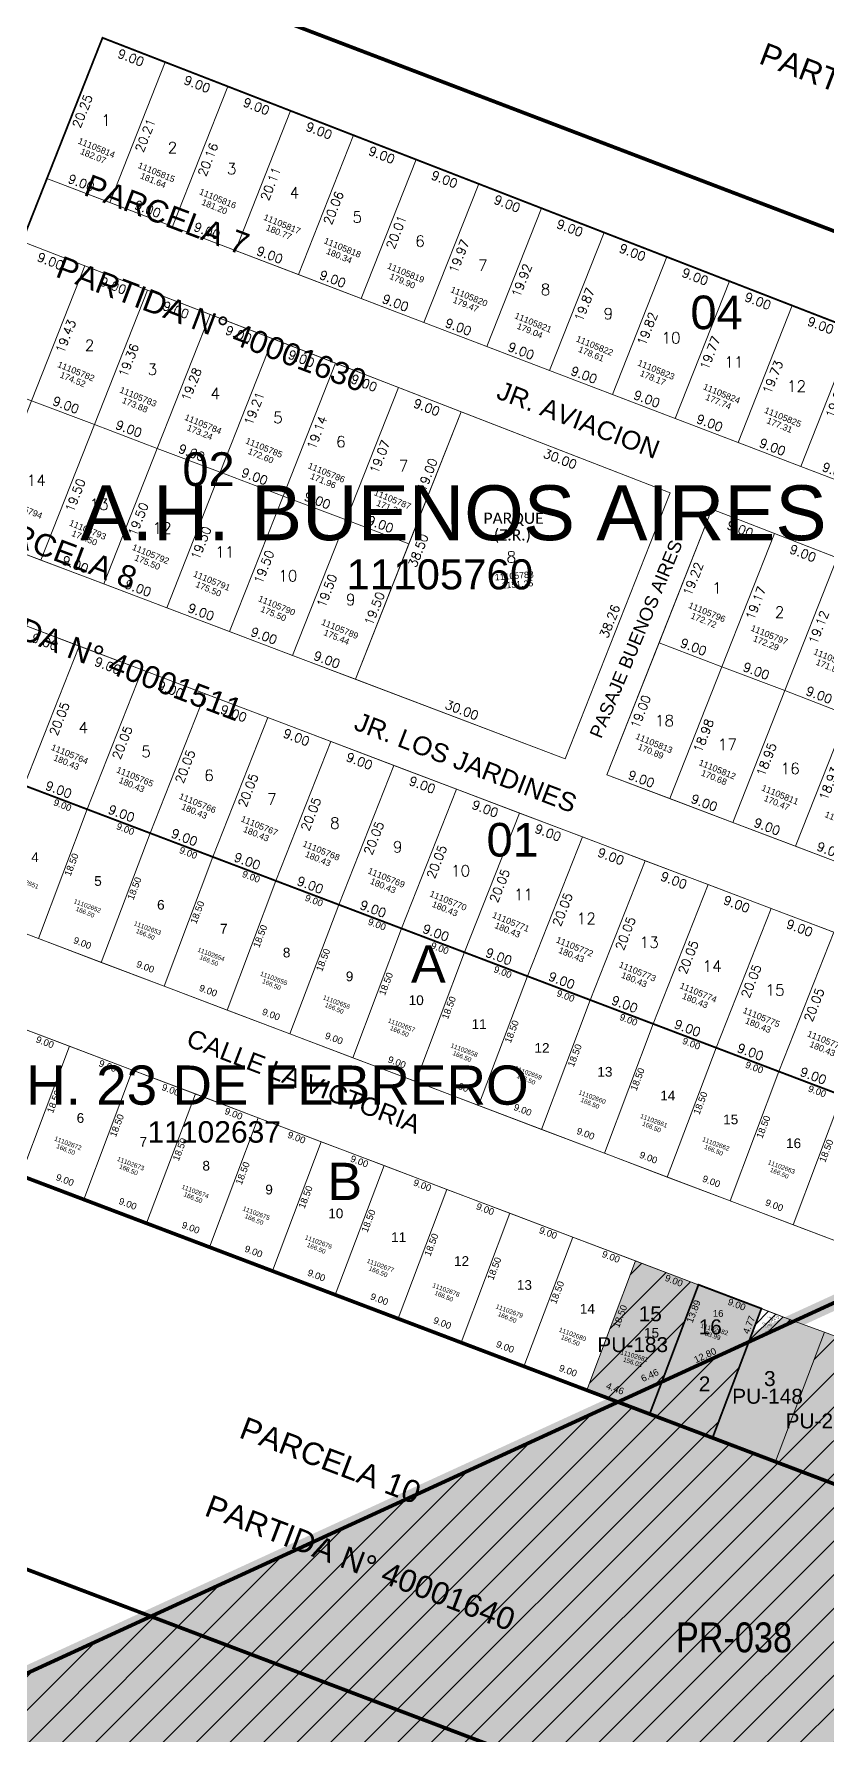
# Model space of a CAD drawing. Header units: metres. Extents: x 546056 to 547654, y 9072317 to 9075555.
# Drawn here: x 546625.2 to 546731.3, y 9074020.7 to 9074248.4 of the extents above; entities that cross this region are included whole.
import ezdxf
from ezdxf.enums import TextEntityAlignment as Align

# ---------------------------------------------------------------- set-up
doc = ezdxf.new("R2010")
doc.units = ezdxf.units.M
doc.linetypes.add('DASHDOT', pattern=[1, 0.5, -0.25, 0, -0.25])
doc.linetypes.add('DASHED', pattern=[0.75, 0.5, -0.25])
doc.layers.get('0').update_dxf_attribs({"color": 130})
for name, color, linetype in [('0-poligonos', 7, 'DASHED'), ('1. HACHT_FALTA EMPADRONAR', 1, 'Continuous'), ('3. HACHT_ADQUIRIDO', 3, 'Continuous'), ('AH LAS GAVIOTAS', 7, 'Continuous'), ('CODIGO PREDIO', 5, 'Continuous'), ('EDICION_PARCELAS', 211, 'Continuous'), ('ENTREGADOS A OPAT', 130, 'Continuous'), ('LOTES', 7, 'Continuous'), ('LOTES_PREDIOS', 7, 'Continuous'), ('MANZANA', 7, 'Continuous'), ('PARCELACION TEXTO', 3, 'Continuous'), ('PARTIDA 1102637_AH 23 DE FEBRERO', 30, 'Continuous'), ('PARTIDA 11105760_AH BUENOS AIRES', 30, 'Continuous'), ('PARTIDA 11161618_MTC', 150, 'Continuous'), ('PERIMETRO_1', 7, 'Continuous'), ('PREDIO ADQUIRIDO DL 1364', 3, 'Continuous'), ('TEXTO ADD', 150, 'Continuous'), ('VIAS', 7, 'Continuous')]:
    doc.layers.add(name, color=color, linetype=linetype)
for name, color, linetype, lineweight in [('AREA', 1, 'Continuous', 0), ('Cotas', 4, 'Continuous', 0), ('Partida', 22, 'Continuous', 0), ('TXTLOTE', 2, 'Continuous', 0), ('TXTMZN', 1, 'Continuous', 0), ('USOS', 2, 'Continuous', 0)]:
    doc.layers.add(name, color=color, linetype=linetype, lineweight=lineweight)
doc.styles.add('arial', font='arial.ttf', dxfattribs={"height": 0.1})
doc.styles.add('CODIGO', font='ARIALN.TTF')
doc.styles.add('Legend', font='calibri.ttf')
doc.styles.add('ROMANS', font='ROMANS')
doc.styles.get("Standard").update_dxf_attribs({"font": 'arial.ttf'})
doc.styles.add('style1', font='ARIALN.TTF')

# ---------------------------------------------------------------- blocks, each defined once
blk = doc.blocks.new('A$C83305287')
at = {"layer": 'LOTES', "lineweight": 13}
for points in [[(66.72, 179.37), (58.33, 182.63), (50.9, 163.79), (59.3, 160.57)], [(75.11, 176.11), (66.72, 179.37), (59.3, 160.57), (67.71, 157.36)], [(83.5, 172.85), (75.11, 176.11), (67.71, 157.36), (76.12, 154.14)], [(91.89, 169.59), (83.5, 172.85), (76.12, 154.14), (84.53, 150.93)], [(100.28, 166.33), (91.89, 169.59), (84.53, 150.93), (92.93, 147.72)], [(108.67, 163.07), (100.28, 166.33), (92.93, 147.72), (101.34, 144.5)], [(117.06, 159.82), (108.67, 163.07), (101.34, 144.5), (109.75, 141.29)], [(125.45, 156.56), (117.06, 159.82), (109.75, 141.29), (118.15, 138.07)], [(55.97, 152.11), (47.58, 155.37), (40.42, 137.23), (48.83, 134.04)], [(133.84, 153.3), (125.45, 156.56), (118.15, 138.07), (126.56, 134.86)], [(142.23, 150.04), (133.84, 153.3), (126.56, 134.86), (134.97, 131.65)], [(64.36, 148.85), (55.97, 152.11), (48.83, 134.04), (57.25, 130.85)], [(72.74, 145.6), (64.36, 148.85), (57.25, 130.85), (65.66, 127.66)], [(150.62, 146.78), (142.23, 150.04), (134.97, 131.65), (143.37, 128.43)], [(159.01, 143.52), (150.62, 146.78), (143.37, 128.43), (151.78, 125.22)], [(81.13, 142.34), (72.74, 145.6), (65.66, 127.66), (74.08, 124.46)], [(167.4, 140.26), (159.01, 143.52), (151.78, 125.22), (160.19, 122.01)], [(89.52, 139.08), (81.13, 142.34), (74.08, 124.46), (82.5, 121.27)], [(97.91, 135.82), (89.52, 139.08), (82.5, 121.27), (90.91, 118.08)], [(106.3, 132.56), (97.91, 135.82), (90.91, 118.08), (99.33, 114.89)], [(57.25, 130.85), (48.83, 134.04), (41.67, 115.9), (50.09, 112.71)], [(106.3, 132.56), (134.26, 121.7), (120.21, 86.11), (92.16, 96.75)], [(65.66, 127.66), (57.25, 130.85), (50.09, 112.71), (58.51, 109.52)], [(74.08, 124.46), (65.66, 127.66), (58.51, 109.52), (66.92, 106.33)], [(82.5, 121.27), (74.08, 124.46), (66.92, 106.33), (75.34, 103.13)], [(90.91, 118.08), (82.5, 121.27), (75.34, 103.13), (83.75, 99.94)], [(148.24, 116.27), (139.85, 119.53), (132.8, 101.65), (141.21, 98.44)], [(99.33, 114.89), (90.91, 118.08), (83.75, 99.94), (92.16, 96.75)], [(156.63, 113.01), (148.24, 116.27), (141.21, 98.44), (149.61, 95.23)], [(165.02, 109.75), (156.63, 113.01), (149.61, 95.23), (158.02, 92.01)], [(55.22, 101.19), (46.8, 104.39), (39.44, 85.74), (47.86, 82.54)], [(63.63, 98), (55.22, 101.19), (47.86, 82.54), (56.27, 79.35)], [(141.21, 98.44), (132.8, 101.65), (125.82, 83.98), (134.24, 80.79)], [(72.05, 94.81), (63.63, 98), (56.27, 79.35), (64.69, 76.16)], [(149.61, 95.23), (141.21, 98.44), (134.24, 80.79), (142.66, 77.6)], [(80.46, 91.62), (72.05, 94.81), (64.69, 76.16), (73.1, 72.97)], [(158.02, 92.01), (149.61, 95.23), (142.66, 77.6), (151.07, 74.4)], [(88.88, 88.42), (80.46, 91.62), (73.1, 72.97), (81.52, 69.77)], [(166.43, 88.8), (158.02, 92.01), (151.07, 74.4), (159.49, 71.21)], [(97.29, 85.23), (88.88, 88.42), (81.52, 69.77), (89.93, 66.58)], [(105.71, 82.04), (97.29, 85.23), (89.93, 66.58), (98.35, 63.39)], [(56.27, 79.35), (47.86, 82.54), (41.33, 65.23), (49.75, 62.04)], [(114.12, 78.85), (105.71, 82.04), (98.35, 63.39), (106.76, 60.2)], [(64.69, 76.16), (56.27, 79.35), (49.75, 62.04), (58.16, 58.85)], [(122.54, 75.66), (114.12, 78.85), (106.76, 60.2), (115.18, 57.01)], [(73.1, 72.97), (64.69, 76.16), (58.16, 58.85), (66.58, 55.66)], [(130.95, 72.46), (122.54, 75.66), (115.18, 57.01), (123.59, 53.81)], [(81.52, 69.77), (73.1, 72.97), (66.58, 55.66), (74.99, 52.46)], [(139.37, 69.27), (130.95, 72.46), (123.59, 53.81), (132.01, 50.62)], [(89.93, 66.58), (81.52, 69.77), (74.99, 52.46), (83.4, 49.27)], [(147.78, 66.08), (139.37, 69.27), (132.01, 50.62), (140.42, 47.43)], [(98.35, 63.39), (89.93, 66.58), (83.4, 49.27), (91.82, 46.08)], [(156.2, 62.89), (147.78, 66.08), (140.42, 47.43), (148.84, 44.24)], [(106.76, 60.2), (98.35, 63.39), (91.82, 46.08), (100.23, 42.89)], [(164.61, 59.69), (156.2, 62.89), (148.84, 44.24), (157.25, 41.04)], [(115.18, 57.01), (106.76, 60.2), (100.23, 42.89), (108.65, 39.7)], [(123.59, 53.81), (115.18, 57.01), (108.65, 39.7), (117.06, 36.5)], [(132.01, 50.62), (123.59, 53.81), (117.06, 36.5), (125.48, 33.31)], [(53.93, 47.62), (45.51, 50.81), (38.98, 33.5), (47.4, 30.31)], [(140.42, 47.43), (132.01, 50.62), (125.48, 33.31), (133.89, 30.12)], [(62.34, 44.43), (53.93, 47.62), (47.4, 30.31), (55.81, 27.12)], [(148.84, 44.24), (140.42, 47.43), (133.89, 30.12), (142.31, 26.93)], [(70.76, 41.24), (62.34, 44.43), (55.81, 27.12), (64.23, 23.93)], [(157.25, 41.04), (148.84, 44.24), (142.31, 26.93), (150.72, 23.73)], [(79.17, 38.04), (70.76, 41.24), (64.23, 23.93), (72.64, 20.73)], [(165.67, 37.85), (157.25, 41.04), (150.72, 23.73), (159.14, 20.54)], [(87.59, 34.85), (79.17, 38.04), (72.64, 20.73), (81.06, 17.54)], [(96, 31.66), (87.59, 34.85), (81.06, 17.54), (89.47, 14.35)], [(104.42, 28.47), (96, 31.66), (89.47, 14.35), (97.89, 11.16)], [(112.83, 25.28), (104.42, 28.47), (97.89, 11.16), (106.3, 7.96)], [(121.25, 22.08), (112.83, 25.28), (106.3, 7.96), (114.72, 4.77)], [(129.66, 18.89), (121.25, 22.08), (114.72, 4.77), (123.13, 1.58)], [(138.08, 15.7), (129.66, 18.89), (123.13, 1.58), (127.3, 0), (133.17, 2.7)], [(146.49, 12.51), (138.08, 15.7), (133.17, 2.7), (144.81, 8.04)], [(150.89, 10.84), (146.49, 12.51), (144.81, 8.04)]]:
    blk.add_lwpolyline(points, close=True, dxfattribs=at)
at = {"layer": 'MANZANA', "lineweight": 13}
for points in [[(58.33, 182.63), (50.9, 163.79), (217.63, 100.05), (224.24, 118.18)], [(47.58, 155.37), (134.26, 121.7), (120.21, 86.11), (33.26, 119.1)], [(139.85, 119.53), (214.2, 90.65), (201.31, 55.35), (125.82, 83.98)], [(29.97, 110.77), (22.61, 92.12), (189.78, 28.7), (191.95, 29.7), (198.24, 46.94)]]:
    blk.add_lwpolyline(points, close=True, dxfattribs=at)
at = {"layer": 'MANZANA', "lineweight": 9}
for points in [[(22.61, 92.12), (182.5, 31.47), (179.71, 24.08), (166.19, 17.87), (16.09, 74.81)], [(11.85, 63.58), (150.89, 10.84), (127.3, 0), (5.32, 46.27)]]:
    blk.add_lwpolyline(points, close=True, dxfattribs=at)
at = {"layer": 'PERIMETRO_1'}
for points in [[(58.33, 182.63), (224.24, 118.18), (191.95, 29.7), (189.78, 28.7), (22.61, 92.12)], [(22.61, 92.12), (182.5, 31.47), (179.71, 24.08), (127.3, 0), (5.32, 46.27)]]:
    blk.add_lwpolyline(points, close=True, dxfattribs=at)
for s, p in [('04', (136.99, 143.62)), ('02', (69.02, 122.64)), ('01', (109.71, 73.02))]:
    blk.add_text(s, height=4.5).set_placement(p)
at = {"layer": 'AREA'}
for s, rotation, p in [('182.07', 337.5669, (55.27, 167.11)), ('181.64', 337.5669, (63.29, 163.84)), ('181.20', 337.5669, (71.5, 160.32)), ('180.77', 337.5669, (80.11, 156.9)), ('180.34', 337.5669, (88.18, 153.75)), ('179.90', 337.5669, (96.65, 150.38)), ('179.47', 337.5669, (105.12, 147.22)), ('179.04', 337.5669, (113.69, 143.72)), ('178.61', 337.5669, (121.91, 140.62)), ('174.52', 337.5669, (52.54, 137.19)), ('178.17', 337.5669, (130.15, 137.4)), ('173.88', 337.5669, (60.86, 133.78)), ('177.74', 337.5669, (138.92, 134.21)), ('173.24', 337.5669, (69.54, 130.12)), ('177.31', 337.5669, (147.11, 131.07)), ('172.60', 337.5669, (77.69, 126.97)), ('171.96', 337.5669, (86.04, 123.63)), ('171.30', 337.5669, (94.88, 120.04)), ('175.50', 337.5669, (54.1, 115.98)), ('175.50', 337.5669, (62.52, 112.72)), ('175.50', 337.5669, (70.69, 109.15)), ('1151.25', 4.5196, (111.76, 108.88)), ('175.50', 337.5669, (79.39, 105.84)), ('172.72', 337.5669, (136.95, 104.95)), ('175.44', 337.5669, (87.83, 102.7)), ('172.29', 337.5669, (145.29, 101.9)), ('171.86', 337.5669, (153.69, 98.74)), ('180.43', 337.5669, (51.69, 85.94)), ('170.89', 337.5669, (129.87, 87.41)), ('170.68', 337.5669, (138.33, 83.91)), ('180.43', 337.5669, (60.42, 82.93)), ('180.43', 337.5669, (68.8, 79.39)), ('170.47', 337.5669, (146.73, 80.51)), ('180.43', 337.5669, (77.08, 76.36)), ('180.43', 337.5669, (85.34, 73.03)), ('180.43', 337.5669, (94.05, 69.41)), ('180.43', 337.5669, (102.33, 66.33)), ('180.43', 337.5669, (110.71, 63.49)), ('180.43', 337.5669, (119.25, 60.17)), ('180.43', 337.5669, (127.65, 56.84)), ('180.43', 337.5669, (135.8, 54.04)), ('180.43', 337.5669, (144.23, 50.73)), ('180.43', 337.5669, (152.84, 47.59))]:
    blk.add_text(s, height=0.84, rotation=rotation, dxfattribs=at).set_placement(p)
for s, height, rotation, p in [('166.50', 0.613, 337.5413, (56.01, 65.59)), ('166.50', 0.613, 337.5413, (64.07, 62.61)), ('166.50', 0.613, 337.5413, (72.58, 59.1)), ('166.50', 0.613, 337.5413, (80.96, 55.89)), ('166.50', 0.613, 337.5413, (89.35, 52.71)), ('166.50', 0.613, 337.5413, (98.06, 49.62)), ('166.50', 0.613, 337.5413, (106.44, 46.27)), ('166.50', 0.613, 337.5413, (115, 43.22)), ('166.50', 0.613, 337.5413, (123.56, 40)), ('166.50', 0.613, 337.5413, (131.81, 36.83)), ('166.50', 0.613, 337.5413, (53.42, 33.81)), ('166.50', 0.613, 337.5413, (140.11, 33.72)), ('166.50', 0.613, 337.5413, (61.82, 31.09)), ('166.50', 0.613, 337.5413, (148.89, 30.64)), ('166.50', 0.613, 337.5413, (70.45, 27.36)), ('166.50', 0.613, 337.5413, (78.62, 24.44)), ('166.50', 0.613, 337.5413, (86.94, 20.59)), ('166.50', 0.613, 337.5413, (95.22, 17.45)), ('166.50', 0.613, 337.5413, (104.01, 14.18)), ('166.50', 0.613, 337.5413, (112.48, 11.33)), ('83.99', 0.613, 341.9255, (139.98, 8.88)), ('11.12', 0.214, 341.9255, (147.17, 10.09)), ('166.50', 0.613, 337.5413, (120.93, 8.23)), ('156.03', 0.613, 341.9255, (129.26, 5.32))]:
    blk.add_text(s, height=height, rotation=rotation, dxfattribs=at).set_placement(p, align=Align.MIDDLE_CENTER)
at = {"layer": 'Cotas', "style": 'ROMANS'}
for s, rotation, p in [('9.00', 338.7727, (62.13, 179.97)), ('9.00', 338.7727, (71, 176.42)), ('20.25', 68.4622, (55.64, 172.8)), ('9.00', 338.7727, (78.91, 173.45)), ('20.21', 68.4611, (64.04, 169.57)), ('9.00', 338.7727, (87.3, 170.19)), ('20.16', 68.4611, (72.44, 166.33)), ('9.00', 338.7727, (95.69, 166.94)), ('9.00', 339.0789, (55.49, 163.21)), ('20.11', 68.4611, (80.83, 163.09)), ('9.00', 338.7727, (104.08, 163.68)), ('20.06', 68.4611, (89.23, 159.86)), ('9.00', 339.0789, (64.38, 159.7)), ('9.00', 338.7727, (112.47, 160.42)), ('9.00', 339.0789, (72.31, 156.78)), ('20.01', 68.4611, (97.63, 156.62)), ('9.00', 338.7727, (120.86, 157.16)), ('19.97', 68.4611, (106.03, 153.38)), ('9.00', 338.7727, (129.24, 153.9)), ('9.00', 338.7727, (51.37, 152.72)), ('9.00', 339.0789, (80.71, 153.56)), ('9.00', 338.7727, (59.76, 149.46)), ('9.00', 339.0789, (89.12, 150.35)), ('19.92', 68.4611, (114.43, 150.15)), ('9.00', 338.7727, (137.63, 150.64)), ('9.00', 339.0789, (97.53, 147.14)), ('19.87', 68.4611, (122.82, 146.91)), ('9.00', 338.7727, (146.02, 147.38)), ('9.00', 338.7727, (68.15, 146.2)), ('19.82', 68.4611, (131.22, 143.68)), ('19.43', 68.4612, (53.42, 142.67)), ('9.00', 338.7727, (76.54, 142.94)), ('9.00', 339.0789, (105.94, 143.92)), ('9.00', 338.7727, (154.41, 144.13)), ('19.36', 68.4612, (61.83, 139.45)), ('9.00', 339.0789, (114.34, 140.71)), ('19.77', 68.4611, (139.62, 140.44)), ('9.00', 338.7727, (84.93, 139.68)), ('19.73', 68.4611, (148.02, 137.2)), ('19.28', 68.4612, (70.23, 136.22)), ('9.00', 338.7727, (93.32, 136.42)), ('9.00', 339.0789, (122.75, 137.5)), ('9.00', 339.2257, (53.43, 133.47)), ('19.21', 68.4612, (78.63, 133)), ('9.00', 339.0789, (131.16, 134.28)), ('19.68', 68.4611, (156.42, 133.97)), ('9.00', 338.7727, (101.71, 133.16)), ('9.00', 339.0789, (139.56, 131.07)), ('9.00', 339.2257, (61.85, 130.28)), ('19.14', 68.4612, (87.03, 129.77)), ('9.00', 339.2257, (70.26, 127.09)), ('19.07', 68.4612, (95.44, 126.55)), ('30.00', 338.7727, (119.56, 126.24)), ('9.00', 339.0789, (147.97, 127.85)), ('19.00', 68.4553, (101.79, 124.13)), ('9.00', 339.0789, (156.38, 124.64)), ('19.50', 68.4612, (54.69, 121.38)), ('9.00', 339.2257, (78.68, 123.9)), ('9.00', 339.2257, (87.09, 120.7)), ('19.50', 68.4612, (63.11, 118.18)), ('9.00', 339.2257, (95.51, 117.51)), ('19.50', 68.4612, (71.52, 114.99)), ('9.00', 338.7727, (143.65, 116.87)), ('19.50', 68.4612, (79.94, 111.8)), ('38.50', 68.4553, (100.58, 113.99)), ('9.00', 338.7727, (152.04, 113.62)), ('9.00', 339.2257, (54.69, 112.14)), ('19.22', 68.4622, (137.35, 110.19)), ('9.00', 339.2257, (63.1, 108.95)), ('19.50', 68.4612, (88.36, 108.61)), ('19.50', 68.4553, (94.72, 106.22)), ('19.17', 68.4622, (145.75, 106.95)), ('9.00', 339.2257, (71.52, 105.76)), ('38.26', 68.4622, (126.2, 104.52)), ('19.12', 68.4622, (154.15, 103.72)), ('9.00', 339.2257, (50.62, 101.76)), ('9.00', 339.2257, (79.93, 102.57)), ('9.00', 339.2257, (88.35, 99.37)), ('9.00', 339.0775, (137.4, 101.08)), ('9.00', 339.2257, (59.04, 98.57)), ('9.00', 339.0775, (145.8, 97.86)), ('9.00', 339.2257, (67.45, 95.38)), ('9.00', 339.0775, (154.21, 94.65)), ('20.05', 68.4622, (52.56, 91.46)), ('30.00', 339.2257, (106.41, 92.64)), ('19.00', 68.4622, (130.33, 92.41)), ('9.00', 339.2257, (75.87, 92.18)), ('18.98', 68.4622, (138.75, 89.21)), ('20.05', 68.4622, (60.98, 88.27)), ('9.00', 339.2257, (84.28, 88.99)), ('20.05', 68.4622, (69.39, 85.08)), ('9.00', 339.2257, (92.7, 85.8)), ('18.95', 68.4622, (147.16, 86.01)), ('9.00', 339.2257, (130.42, 83.41)), ('18.93', 68.4622, (155.57, 82.8)), ('9.00', 339.2257, (52.46, 81.98)), ('20.05', 68.4622, (77.81, 81.89)), ('9.00', 339.2257, (101.11, 82.61)), ('9.00', 339.2257, (60.87, 78.78)), ('20.05', 68.4622, (86.22, 78.7)), ('9.00', 339.2257, (109.53, 79.42)), ('9.00', 339.2257, (138.84, 80.22)), ('20.05', 68.4622, (94.64, 75.5)), ('9.00', 339.2257, (147.25, 77.03)), ('9.00', 339.2257, (69.29, 75.59)), ('9.00', 339.2257, (117.94, 76.22)), ('9.00', 339.2257, (77.7, 72.4)), ('20.05', 68.4622, (103.05, 72.31)), ('9.00', 339.2257, (126.35, 73.03)), ('9.00', 339.2257, (155.67, 73.84)), ('20.05', 68.4622, (111.47, 69.12)), ('9.00', 339.2257, (134.77, 69.84)), ('9.00', 339.2257, (86.12, 69.21)), ('9.00', 339.2257, (94.53, 66.01)), ('20.05', 68.4622, (119.88, 65.93)), ('9.00', 339.2257, (143.18, 66.65)), ('9.00', 339.2257, (102.94, 62.82)), ('20.05', 68.4622, (128.3, 62.73)), ('9.00', 339.2257, (151.6, 63.45)), ('20.05', 68.4622, (136.71, 59.54)), ('9.00', 339.2257, (111.36, 59.63)), ('9.00', 339.2257, (119.77, 56.44)), ('20.05', 68.4622, (145.13, 56.35)), ('20.05', 68.4622, (153.54, 53.16)), ('9.00', 339.2257, (128.19, 53.25)), ('9.00', 339.2257, (136.6, 50.05)), ('9.00', 339.2257, (145.02, 46.86)), ('9.00', 339.2257, (153.43, 43.67))]:
    blk.add_text(s, height=1.2, rotation=rotation, dxfattribs=at).set_placement(p, align=Align.MIDDLE)
at = {"layer": 'Cotas', "lineweight": 13, "style": 'arial'}
for s, height, rotation, p in [('9.00', 0.9, 339.1139, (51.68, 79.92)), ('9.00', 0.9, 339.1139, (60.09, 76.73)), ('18.50', 0.9, 68.9961, (54.04, 70.31)), ('9.00', 0.9, 339.1139, (68.51, 73.53)), ('9.00', 0.9, 339.1139, (76.92, 70.34)), ('18.50', 0.9, 68.9961, (62.45, 67.12)), ('18.50', 0.9, 68.9961, (70.87, 63.92)), ('9.00', 0.9, 339.1139, (85.33, 67.15)), ('18.50', 0.9, 68.9961, (79.28, 60.73)), ('9.00', 0.9, 339.1139, (93.75, 63.96)), ('9.00', 0.9, 339.1139, (54.34, 61.47)), ('9.00', 0.9, 339.1139, (102.16, 60.77)), ('18.50', 0.9, 68.9961, (87.7, 57.54)), ('9.00', 0.9, 339.1139, (62.76, 58.28)), ('18.50', 0.9, 68.9961, (96.11, 54.35)), ('9.00', 0.9, 339.1139, (110.58, 57.57)), ('9.00', 0.9, 339.1139, (71.17, 55.09)), ('9.00', 0.9, 339.1139, (118.99, 54.38)), ('9.00', 0.9, 339.1139, (79.59, 51.9)), ('18.50', 0.9, 68.9961, (104.53, 51.15)), ('18.50', 0.9, 68.9961, (112.94, 47.96)), ('9.00', 0.9, 339.1139, (127.41, 51.19)), ('9.00', 0.9, 339.1139, (49.33, 48.19)), ('9.00', 0.9, 339.1139, (88, 48.7)), ('18.50', 0.9, 68.9961, (121.36, 44.77)), ('9.00', 0.9, 339.1139, (135.82, 48)), ('9.00', 0.9, 339.1139, (57.74, 45)), ('9.00', 0.9, 339.1139, (96.42, 45.51)), ('9.00', 0.9, 339.1139, (144.24, 44.8)), ('18.50', 0.9, 68.9961, (129.77, 41.58)), ('18.50', 0.9, 68.9961, (51.69, 38.58)), ('9.00', 0.9, 339.1139, (66.16, 41.8)), ('9.00', 0.9, 339.1139, (104.83, 42.32)), ('18.50', 0.9, 68.9961, (138.19, 38.39)), ('9.00', 0.9, 339.1139, (152.65, 41.61)), ('9.00', 0.9, 339.1139, (74.57, 38.61)), ('9.00', 0.9, 339.1139, (113.25, 39.13)), ('18.50', 0.9, 68.9961, (60.11, 35.39)), ('9.00', 0.9, 339.1139, (121.66, 35.94)), ('18.50', 0.9, 68.9961, (146.6, 35.19)), ('18.50', 0.9, 68.9961, (68.52, 32.19)), ('9.00', 0.9, 339.1139, (82.99, 35.42)), ('18.50', 0.9, 68.9961, (155.02, 32)), ('18.50', 0.9, 68.9961, (76.94, 29)), ('9.00', 0.9, 339.1139, (91.4, 32.23)), ('9.00', 0.9, 339.1139, (130.08, 32.74)), ('9.00', 0.9, 339.1139, (52, 29.74)), ('9.00', 0.9, 339.1139, (99.82, 29.03)), ('9.00', 0.9, 339.1139, (138.49, 29.55)), ('9.00', 0.9, 339.1139, (60.41, 26.55)), ('18.50', 0.9, 68.9961, (85.35, 25.81)), ('18.50', 0.9, 68.9961, (93.77, 22.62)), ('9.00', 0.9, 339.1139, (108.23, 25.84)), ('9.00', 0.9, 339.1139, (146.91, 26.36)), ('9.00', 0.9, 339.1139, (68.83, 23.36)), ('9.00', 0.9, 339.1139, (116.65, 22.65)), ('9.00', 0.9, 339.1139, (77.24, 20.17)), ('18.50', 0.9, 68.9961, (102.18, 19.42)), ('18.50', 0.9, 68.9961, (110.6, 16.23)), ('9.00', 0.9, 339.1139, (125.06, 19.46)), ('9.00', 0.9, 339.1139, (85.66, 16.97)), ('18.50', 0.9, 68.9961, (119.01, 13.04)), ('9.00', 0.9, 339.1139, (133.48, 16.27)), ('9.00', 0.9, 339.1139, (94.07, 13.78)), ('9.00', 0.9, 339.1139, (141.89, 13.07)), ('18.50', 0.9, 68.9961, (127.43, 9.85)), ('13.89', 0.9, 68.9961, (137.26, 10.5)), ('4.77', 0.9, 68.9961, (144.8, 9.03)), ('4.71', 0.309, 339.1139, (148.03, 11.39)), ('9.00', 0.9, 339.1139, (102.49, 10.59)), ('9.00', 0.9, 339.1139, (110.9, 7.4)), ('9.00', 0.9, 339.1139, (119.32, 4.21))]:
    blk.add_text(s, height=height, rotation=rotation, dxfattribs=at).set_placement(p)
at = {"layer": 'Cotas', "style": 'arial'}
for s, height, rotation, p in [('6.70', 0.309, 24.6738, (147.11, 9.18)), ('12.80', 0.9, 24.6738, (137.71, 5.18)), ('4.46', 0.9, 339.2257, (125.61, 1.82)), ('6.46', 0.9, 24.6738, (130.63, 2.66))]:
    blk.add_text(s, height=height, rotation=rotation, dxfattribs=at).set_placement(p)
at = {"layer": 'Partida'}
for s, rotation, p in [('11105814', 337.5669, (54.96, 168.51)), ('11105815', 337.5669, (62.98, 165.24)), ('11105816', 337.5669, (71.19, 161.72)), ('11105817', 337.5669, (79.79, 158.3)), ('11105818', 337.5669, (87.87, 155.15)), ('11105819', 337.5669, (96.34, 151.78)), ('11105820', 337.5669, (104.81, 148.61)), ('11105821', 337.5669, (113.38, 145.12)), ('11105822', 337.5669, (121.6, 142.02)), ('11105782', 337.5669, (52.22, 138.59)), ('11105823', 337.5669, (129.84, 138.8)), ('11105783', 337.5669, (60.54, 135.18)), ('11105824', 337.5669, (138.61, 135.61)), ('11105784', 337.5669, (69.22, 131.52)), ('11105825', 337.5669, (146.8, 132.46)), ('11105785', 337.5669, (77.38, 128.37)), ('11105786', 337.5669, (85.73, 125.03)), ('11105794', 337.5669, (45.24, 120.19)), ('11105787', 337.5669, (94.57, 121.44)), ('11105793', 337.5669, (53.78, 117.38)), ('11105792', 337.5669, (62.21, 114.12)), ('11105791', 337.5669, (70.38, 110.55)), ('11105788', 4.5196, (110.85, 109.98)), ('11105790', 337.5669, (79.08, 107.24)), ('11105789', 337.5669, (87.52, 104.1)), ('11105796', 337.5669, (136.64, 106.35)), ('11105797', 337.5669, (144.98, 103.3)), ('11105798', 337.5669, (153.38, 100.14)), ('11105813', 337.5669, (129.56, 88.81)), ('11105764', 337.5669, (51.37, 87.34)), ('11105765', 337.5669, (60.11, 84.32)), ('11105812', 337.5669, (138.02, 85.3)), ('11105811', 337.5669, (146.42, 81.91)), ('11105766', 337.5669, (68.48, 80.79)), ('11105767', 337.5669, (76.76, 77.76)), ('11105810', 337.5669, (154.87, 78.35)), ('11105768', 337.5669, (85.03, 74.43)), ('11105769', 337.5669, (93.74, 70.8)), ('11105770', 337.5669, (102.02, 67.73)), ('11105771', 337.5669, (110.4, 64.89)), ('11105772', 337.5669, (118.93, 61.56)), ('11105773', 337.5669, (127.34, 58.24)), ('11105774', 337.5669, (135.48, 55.43)), ('11105775', 337.5669, (143.92, 52.12)), ('11105776', 337.5669, (152.53, 48.99))]:
    blk.add_text(s, height=0.84, rotation=rotation, dxfattribs=at).set_placement(p)
at = {"layer": 'Partida', "style": 'arial'}
for s, height, p in [('11105760', 4.019, (90.98, 108.79)), ('11102637', 2.871, (64.36, 34.72))]:
    blk.add_text(s, height=height, dxfattribs=at).set_placement(p)
at = {"layer": 'Partida'}
for s, height, rotation, p in [('11102651', 0.613, 339.225, (47.98, 69.62)), ('11102652', 0.613, 339.225, (56.31, 66.42)), ('11102653', 0.613, 339.225, (64.36, 63.45)), ('11102654', 0.613, 339.225, (72.87, 59.93)), ('11102655', 0.613, 339.225, (81.25, 56.72)), ('11102656', 0.613, 339.225, (89.64, 53.54)), ('11102657', 0.613, 339.225, (98.35, 50.45)), ('11102658', 0.613, 339.225, (106.73, 47.11)), ('11102659', 0.613, 339.225, (115.29, 44.06)), ('11102660', 0.613, 339.225, (123.85, 40.83)), ('11102661', 0.613, 339.225, (132.1, 37.66)), ('11102672', 0.613, 339.225, (53.71, 34.64)), ('11102662', 0.613, 339.225, (140.4, 34.55)), ('11102673', 0.613, 339.225, (62.11, 31.92)), ('11102663', 0.613, 339.225, (149.18, 31.47)), ('11102674', 0.613, 339.225, (70.74, 28.19)), ('11102675', 0.613, 339.225, (78.91, 25.27)), ('11102676', 0.613, 339.225, (87.23, 21.42)), ('11102677', 0.613, 339.225, (95.52, 18.28)), ('11102678', 0.613, 339.225, (104.3, 15.01)), ('11102679', 0.613, 339.225, (112.77, 12.17)), ('11102680', 0.613, 339.225, (121.23, 9.06)), ('11102682', 0.613, 343.6091, (140.2, 9.73)), ('11102683', 0.214, 343.6091, (147.25, 10.39)), ('11102681', 0.613, 343.6091, (129.48, 6.17))]:
    blk.add_text(s, height=height, rotation=rotation, dxfattribs=at).set_placement(p, align=Align.MIDDLE_CENTER)
at = {"layer": 'PERIMETRO_1', "style": 'arial'}
for s, height, p in [('A.H. BUENOS AIRES', 7.35, (55.37, 115.37)), ('A.H. 23 DE FEBRERO', 5.25, (41.18, 39.8))]:
    blk.add_text(s, height=height, dxfattribs=at).set_placement(p)
at = {"layer": 'TXTLOTE', "lineweight": 13, "style": 'ROMANS'}
for s, p in [('1', (58.81, 171.59)), ('2', (67.69, 167.93)), ('3', (75.61, 165.11)), ('4', (84.01, 161.88)), ('5', (92.41, 158.64)), ('6', (100.81, 155.41)), ('7', (109.2, 152.17)), ('8', (117.6, 148.93)), ('9', (126, 145.7)), ('2', (56.6, 141.46)), ('10', (134.4, 142.46)), ('3', (65, 138.24)), ('11', (142.8, 139.22)), ('12', (151.19, 135.99)), ('4', (73.41, 135.01)), ('5', (81.81, 131.79)), ('6', (90.21, 128.56)), ('7', (98.61, 125.34)), ('14', (49.46, 123.38)), ('13', (57.88, 120.18)), ('12', (66.29, 116.99)), ('11', (74.71, 113.8)), ('8', (113.03, 113.13)), ('10', (83.12, 110.61)), ('1', (140.53, 108.97)), ('9', (91.54, 107.42)), ('2', (148.92, 105.74)), ('18', (133.52, 91.22)), ('4', (55.75, 90.27)), ('5', (64.16, 87.08)), ('17', (141.93, 88.01)), ('6', (72.58, 83.89)), ('16', (150.34, 84.81)), ('7', (80.99, 80.7)), ('8', (89.41, 77.5)), ('9', (97.82, 74.31)), ('10', (106.23, 71.12)), ('11', (114.65, 67.93)), ('12', (123.06, 64.73)), ('13', (131.48, 61.54)), ('14', (139.89, 58.35)), ('15', (148.31, 55.16))]:
    blk.add_text(s, height=1.5, dxfattribs=at).set_placement(p, align=Align.MIDDLE)
at = {"layer": 'TXTLOTE', "lineweight": 13}
for s, height, p in [('4', 1.3, (48.8, 72.29)), ('5', 1.3, (57.22, 69.1)), ('6', 1.3, (65.63, 65.91)), ('7', 1.3, (74.05, 62.72)), ('8', 1.3, (82.46, 59.52)), ('9', 1.3, (90.88, 56.33)), ('10', 1.3, (99.29, 53.14)), ('11', 1.3, (107.71, 49.95)), ('12', 1.3, (116.12, 46.75)), ('13', 1.3, (124.54, 43.56)), ('14', 1.3, (132.95, 40.37)), ('6', 1.3, (54.87, 37.37)), ('15', 1.3, (141.37, 37.18)), ('7', 1.3, (63.29, 34.18)), ('16', 1.3, (149.78, 33.99)), ('8', 1.3, (71.7, 30.98)), ('9', 1.3, (80.11, 27.79)), ('10', 1.3, (88.53, 24.6)), ('11', 1.3, (96.94, 21.41)), ('12', 1.3, (105.36, 18.22)), ('13', 1.3, (113.77, 15.02)), ('14', 1.3, (122.19, 11.83)), ('16', 0.91, (140, 11.41)), ('15', 1.3, (130.78, 8.61))]:
    blk.add_text(s, height=height, dxfattribs=at).set_placement(p)
blk.add_text('17', height=0.325, rotation=343.4622, dxfattribs=at).set_placement((147.38, 10.6))
at = {"layer": 'TXTMZN', "lineweight": 13}
for s, p in [('A', (99.6, 56.13)), ('B', (88.41, 27.03))]:
    blk.add_text(s, height=5, dxfattribs=at).set_placement(p)
at = {"layer": 'USOS', "style": 'Legend'}
for s, p in [('PARQUE', (113.33, 118.17)), ('(Z.R.)', (113.17, 116.02))]:
    blk.add_text(s, height=1.5, dxfattribs=at).set_placement(p, align=Align.MIDDLE)
at = {"layer": 'USOS', "style": 'style1'}
for s, height, p in [('Area Reservada', 0.1715, (147.28, 11.36)), ('(A.R.)', 0.172, (147.76, 10.95))]:
    blk.add_text(s, height=height, rotation=339, dxfattribs=at).set_placement(p)
at = {"layer": 'VIAS'}
for s, height, rotation, p in [('JR. AVIACION', 2.5, 339, (110.87, 134.41)), ('PASAJE BUENOS AIRES', 1.75, 67.3757, (125.05, 88.71)), ('JR. LOS JARDINES', 2.5, 339, (91.81, 90.08)), ('CALLE LA VICTORIA', 2.45, 339, (69.37, 47.73))]:
    blk.add_text(s, height=height, rotation=rotation, dxfattribs=at).set_placement(p)

msp = doc.modelspace()

# ---------------------------------------------------------------- hatches: boundary and pattern name
at = {"layer": '3. HACHT_ADQUIRIDO', "lineweight": 0, "ltscale": 0.3}
h = msp.add_hatch(color=92, dxfattribs=at)
h.dxf.hatch_style = 1
h.paths.add_polyline_path([(546705.68, 9074084.17), (546714.09, 9074080.98), (546707.56, 9074063.69), (546699.15, 9074066.86)])
h = msp.add_hatch(color=92, dxfattribs=at)
h.dxf.hatch_style = 1
h.paths.add_polyline_path([(546798.29, 9074049.19), (546789.87, 9074052.37), (546783.33, 9074035.07), (546791.75, 9074031.89)])
h.paths.add_polyline_path([(546789.87, 9074052.37), (546781.45, 9074055.55), (546774.91, 9074038.25), (546783.33, 9074035.07)])
h.paths.add_polyline_path([(546781.45, 9074055.55), (546773.03, 9074058.73), (546766.49, 9074041.43), (546774.91, 9074038.25)])
h.paths.add_polyline_path([(546764.61, 9074061.91), (546756.19, 9074065.09), (546749.66, 9074047.79), (546758.08, 9074044.61)])
h.paths.add_polyline_path([(546758.4, 9074049.79, -1), (546752.4, 9074049.79, -1)], flags=16)
h.paths.add_polyline_path([(546720.82, 9074073.32), (546709.19, 9074067.98), (546707.56, 9074063.69), (546715.98, 9074060.51)])
h.paths.add_polyline_path([(546720.82, 9074073.33), (546722.51, 9074077.79), (546714.09, 9074080.98), (546709.19, 9074067.98)])
h.paths.add_polyline_path([(546792.91, 9074035.35), (546803.4, 9074035.35), (546803.4, 9074038.41), (546792.91, 9074038.41)], flags=9)
h.paths.add_polyline_path([(546788.93, 9074041.47), (546793.04, 9074041.47), (546793.04, 9074044.49), (546788.93, 9074044.49)], flags=24)
h.paths.add_polyline_path([(546780.5, 9074044.61), (546784.63, 9074044.61), (546784.63, 9074047.67), (546780.5, 9074047.67)], flags=24)
h.paths.add_polyline_path([(546772.03, 9074047.74), (546774.6, 9074047.74), (546774.6, 9074050.8), (546772.03, 9074050.8)], flags=24)
h.paths.add_polyline_path([(546759.29, 9074048.57), (546769.78, 9074048.57), (546769.78, 9074051.63), (546759.29, 9074051.63)], flags=9)
h.paths.add_polyline_path([(546756.04, 9074054.2), (546758.58, 9074054.2), (546758.58, 9074057.16), (546756.04, 9074057.16)], flags=24)
h.paths.add_polyline_path([(546753.17, 9074047.2), (546757.46, 9074047.2), (546757.46, 9074051.7), (546753.17, 9074051.7)], flags=24)
h.paths.add_polyline_path([(546713.63, 9074066.21), (546716.18, 9074066.21), (546716.18, 9074069.22), (546713.63, 9074069.22)], flags=24)
h.paths.add_polyline_path([(546717.61, 9074078.21), (546720.32, 9074077.17), (546720.81, 9074078.46), (546718.1, 9074079.5)], flags=24)
h.paths.add_polyline_path([(546713.42, 9074075.48), (546714.71, 9074078.85), (546713.43, 9074079.34), (546712.13, 9074075.97)], flags=24)
h.paths.add_polyline_path([(546713.62, 9074070.15), (546716.9, 9074071.65), (546716.33, 9074072.91), (546713.05, 9074071.4)], flags=24)
h.paths.add_polyline_path([(546720.95, 9074074.02), (546721.99, 9074076.73), (546720.73, 9074077.21), (546719.69, 9074074.51)], flags=24)
h.paths.add_polyline_path([(546715.78, 9074076.45), (546717.66, 9074076.45), (546717.66, 9074077.84), (546715.78, 9074077.84)], flags=24)
h.paths.add_polyline_path([(546714.11, 9074075.14), (546718.06, 9074073.97), (546718.33, 9074074.87), (546714.37, 9074076.04)], flags=24)
h.paths.add_polyline_path([(546714.68, 9074074.09), (546717.01, 9074073.33), (546717.3, 9074074.22), (546714.97, 9074074.98)], flags=24)
h.paths.add_polyline_path([(546713.6, 9074073.79), (546717.73, 9074073.79), (546717.73, 9074076.85), (546713.6, 9074076.85)], flags=24)
h = msp.add_hatch(color=92, dxfattribs=at)
h.dxf.hatch_style = 1
h.paths.add_polyline_path([(546730.93, 9074074.63), (546726.91, 9074076.12), (546720.82, 9074073.33), (546715.98, 9074060.51), (546724.4, 9074057.33)])
h = msp.add_hatch(dxfattribs=at)
h.set_pattern_fill('ANSI31', color=92, scale=0.3)
h.paths.add_polyline_path([(546726.91, 9074076.12), (546722.51, 9074077.79), (546720.82, 9074073.33)])
h = msp.add_hatch(color=92, dxfattribs=at)
h.dxf.hatch_style = 1
h.paths.add_polyline_path([(546739.35, 9074071.45), (546730.93, 9074074.63), (546724.4, 9074057.33), (546732.82, 9074054.15)])
h = msp.add_hatch(color=92, dxfattribs=at)
h.dxf.hatch_style = 1
h.paths.add_polyline_path([(546703.31, 9074065.28), (546818.83, 9074021.46), (546801.54, 9073975.61), (546640.83, 9074036.58)])
h = msp.add_hatch(color=92, dxfattribs=at)
h.dxf.hatch_style = 1
h.paths.add_polyline_path([(546640.83, 9074036.58), (546801.54, 9073975.61), (546784.25, 9073929.77), (546578.35, 9074007.87)])
at = {"layer": 'ENTREGADOS A OPAT'}
h = msp.add_hatch(dxfattribs=at)
h.set_pattern_fill('ANSI31', color=256)
h.paths.add_polyline_path([(546714.09, 9074080.98), (546705.68, 9074084.17), (546699.15, 9074066.86), (546699.17, 9074066.85), (546703.32, 9074065.29), (546709.18, 9074067.98)])
h.paths.add_polyline_path([(546709.19, 9074081.4), (546711.91, 9074080.36), (546712.4, 9074081.65), (546709.68, 9074082.69)], flags=24)
h.paths.add_polyline_path([(546703.59, 9074074.83), (546704.88, 9074078.19), (546703.59, 9074078.69), (546702.3, 9074075.32)], flags=24)
h.paths.add_polyline_path([(546701.32, 9074066.95), (546704.04, 9074065.92), (546704.53, 9074067.21), (546701.81, 9074068.24)], flags=24)
h.paths.add_polyline_path([(546706.54, 9074067.62), (546709.18, 9074068.84), (546708.6, 9074070.09), (546705.96, 9074068.88)], flags=24)
h.paths.add_polyline_path([(546706.46, 9074073.54), (546709.14, 9074073.54), (546709.14, 9074075.53), (546706.46, 9074075.53)], flags=24)
h.paths.add_polyline_path([(546703.73, 9074070.6), (546706.52, 9074069.69), (546706.81, 9074070.59), (546704.02, 9074071.5)], flags=24)
h.paths.add_polyline_path([(546703.39, 9074071.58), (546707.34, 9074070.42), (546707.61, 9074071.32), (546703.65, 9074072.48)], flags=24)
h.paths.add_polyline_path([(546705.57, 9074075.54), (546709.69, 9074075.54), (546709.69, 9074078.61), (546705.57, 9074078.61)], flags=24)
h.paths.add_polyline_path([(546700.04, 9074071.42), (546710.54, 9074071.42), (546710.54, 9074074.48), (546700.04, 9074074.48)], flags=25)
h = msp.add_hatch(dxfattribs=at)
h.set_pattern_fill('ANSI31', color=256)
h.paths.add_polyline_path([(546739.35, 9074071.45), (546730.93, 9074074.63), (546724.4, 9074057.33), (546732.82, 9074054.15)])
h.paths.add_polyline_path([(546725.23, 9074061.2), (546735.72, 9074061.2), (546735.72, 9074064.27), (546725.23, 9074064.27)], flags=25)
h.paths.add_polyline_path([(546733.78, 9074057.97), (546744.28, 9074057.97), (546744.28, 9074061.04), (546733.78, 9074061.04)], flags=9)
h.paths.add_polyline_path([(546718.08, 9074064.51), (546728.58, 9074064.51), (546728.58, 9074067.57), (546718.08, 9074067.57)], flags=9)
h.paths.add_polyline_path([(546730.77, 9074063.74), (546733.32, 9074063.74), (546733.32, 9074066.74), (546730.77, 9074066.74)], flags=24)
h = msp.add_hatch(dxfattribs=at)
h.set_pattern_fill('ANSI31', color=256)
h.paths.add_polyline_path([(546798.29, 9074049.19), (546789.87, 9074052.37), (546783.33, 9074035.07), (546791.75, 9074031.89)])
h.paths.add_polyline_path([(546789.87, 9074052.37), (546781.45, 9074055.55), (546774.91, 9074038.25), (546783.33, 9074035.07)])
h.paths.add_polyline_path([(546781.45, 9074055.55), (546773.03, 9074058.73), (546766.49, 9074041.43), (546774.91, 9074038.25)])
h.paths.add_polyline_path([(546764.61, 9074061.91), (546756.19, 9074065.09), (546749.66, 9074047.79), (546758.08, 9074044.61)])
h.paths.add_polyline_path([(546758.4, 9074049.79, -1), (546752.4, 9074049.79, -1)], flags=16)
h.paths.add_polyline_path([(546720.82, 9074073.32), (546709.19, 9074067.98), (546707.56, 9074063.69), (546715.98, 9074060.51)])
h.paths.add_polyline_path([(546792.91, 9074035.35), (546803.4, 9074035.35), (546803.4, 9074038.41), (546792.91, 9074038.41)], flags=9)
h.paths.add_polyline_path([(546788.93, 9074041.47), (546793.04, 9074041.47), (546793.04, 9074044.49), (546788.93, 9074044.49)], flags=24)
h.paths.add_polyline_path([(546780.5, 9074044.61), (546784.63, 9074044.61), (546784.63, 9074047.67), (546780.5, 9074047.67)], flags=24)
h.paths.add_polyline_path([(546772.03, 9074047.74), (546774.6, 9074047.74), (546774.6, 9074050.8), (546772.03, 9074050.8)], flags=24)
h.paths.add_polyline_path([(546759.29, 9074048.57), (546769.78, 9074048.57), (546769.78, 9074051.63), (546759.29, 9074051.63)], flags=9)
h.paths.add_polyline_path([(546756.04, 9074054.2), (546758.58, 9074054.2), (546758.58, 9074057.16), (546756.04, 9074057.16)], flags=24)
h.paths.add_polyline_path([(546753.17, 9074047.2), (546757.46, 9074047.2), (546757.46, 9074051.7), (546753.17, 9074051.7)], flags=24)
h.paths.add_polyline_path([(546713.63, 9074066.21), (546716.18, 9074066.21), (546716.18, 9074069.22), (546713.63, 9074069.22)], flags=24)
h = msp.add_hatch(dxfattribs=at)
h.set_pattern_fill('ANSI31', color=256)
h.paths.add_polyline_path([(546640.83, 9074036.58), (546578.35, 9074007.87), (546784.25, 9073929.77), (546801.54, 9073975.61)])
h.paths.add_polyline_path([(546818.83, 9074021.46), (546703.31, 9074065.28), (546640.83, 9074036.58), (546801.54, 9073975.61)])
h.paths.add_polyline_path([(546633.19, 9074015.05), (546658.38, 9074005.47), (546660.03, 9074009.82), (546634.85, 9074019.4)], flags=24)
h.paths.add_polyline_path([(546628.19, 9074004.31), (546670.6, 9073988.19), (546672.23, 9073992.48), (546629.82, 9074008.61)], flags=24)
h.paths.add_polyline_path([(546686.31, 9073987.28), (546703.89, 9073987.28), (546703.89, 9073993.4), (546686.31, 9073993.4)], flags=24)
h.paths.add_polyline_path([(546651.44, 9074060.09), (546676.63, 9074050.51), (546678.28, 9074054.86), (546653.1, 9074064.44)], flags=25)
h.paths.add_polyline_path([(546646.82, 9074049.65), (546689.23, 9074033.53), (546690.86, 9074037.82), (546648.45, 9074053.94)], flags=25)
h.paths.add_polyline_path([(546710.05, 9074030.69), (546727.63, 9074030.69), (546727.63, 9074036.81), (546710.05, 9074036.81)], flags=24)

# ---------------------------------------------------------------- linework, layer by layer
at = {"color": 6, "const_width": 2}
msp.add_lwpolyline([(547216.73, 9075324.66), (546767.97, 9074094.98), (546561.61, 9074000.19), (546516.25, 9073875.9), (546540.05, 9073824.76), (546422.46, 9073502.5), (546440.76, 9073495.82), (546398.65, 9073380.06), (546494.4, 9073344.98), (546442.37, 9073202.37), (546456.89, 9073184.25), (546450.67, 9073167.23), (546436.97, 9073157.21), (546428.58, 9073141), (546422.02, 9073113.57), (546429.02, 9073108.07), (546416.75, 9073073.35), (546399.14, 9073053.24), (546394.71, 9073051.63), (546390.13, 9073059.21), (546216.52, 9072583.39)], dxfattribs=at)
at = {"layer": '0-poligonos', "ltscale": 5, "const_width": 2}
msp.add_lwpolyline([(547216.73, 9075324.66), (546767.97, 9074094.98), (546561.61, 9074000.19), (546516.25, 9073875.9), (546540.05, 9073824.76), (546422.46, 9073502.5), (546440.76, 9073495.82), (546398.49, 9073379.98), (546494.4, 9073344.98), (546442.37, 9073202.37), (546448.37, 9073194.52), (546456.9, 9073184.27), (546450.67, 9073167.23), (546436.97, 9073157.21), (546428.58, 9073141), (546422.02, 9073113.57), (546429.02, 9073108.07), (546416.75, 9073073.35), (546395.95, 9073049.59), (546390.13, 9073059.21), (546362.75, 9072984.17)], dxfattribs=at)
at = {"layer": 'AH LAS GAVIOTAS', "color": 0, "linetype": 'DASHDOT', "ltscale": 20, "const_width": 0.25}
msp.add_lwpolyline([(546836.12, 9074067.31), (546818.83, 9074021.46), (546703.31, 9074065.28), (546755.72, 9074089.36), (546758.51, 9074096.75)], close=True, dxfattribs=at)
at = {"layer": 'EDICION_PARCELAS', "color": 6, "const_width": 0.5}
msp.add_lwpolyline([(546891.14, 9074213.84), (546873.89, 9074167.98), (546636.57, 9074258.53), (546653.83, 9074304.39)], dxfattribs=at)
msp.add_lwpolyline([(546581.34, 9074111.55), (546818.83, 9074021.46), (546801.54, 9073975.61), (546564.05, 9074065.7)], close=True, dxfattribs=at)
at = {"layer": 'LOTES_PREDIOS', "color": 250, "linetype": 'Continuous', "lineweight": 0}
for points in [[(546714.09, 9074080.98), (546705.68, 9074084.17), (546699.15, 9074066.86), (546703.31, 9074065.28), (546709.19, 9074067.98)], [(546705.68, 9074084.17), (546714.09, 9074080.98), (546707.56, 9074063.69), (546699.15, 9074066.86)], [(546730.93, 9074074.63), (546726.91, 9074076.12), (546720.82, 9074073.33), (546715.98, 9074060.51), (546724.4, 9074057.33)], [(546726.91, 9074076.12), (546722.51, 9074077.79), (546720.82, 9074073.33)], [(546739.35, 9074071.45), (546730.93, 9074074.63), (546724.4, 9074057.33), (546732.82, 9074054.15)]]:
    msp.add_lwpolyline(points, close=True, dxfattribs=at).dxf.unprotected_set("ltscale", 0)
at = {"layer": 'PARTIDA 1102637_AH 23 DE FEBRERO', "const_width": 0.25}
msp.add_lwpolyline([(546598.63, 9074157.4), (546758.51, 9074096.75), (546755.72, 9074089.36), (546703.31, 9074065.28), (546581.34, 9074111.55)], close=True, dxfattribs=at)
at = {"layer": 'PARTIDA 11105760_AH BUENOS AIRES', "const_width": 0.25}
msp.add_lwpolyline([(546634.35, 9074247.91), (546800.26, 9074183.46), (546767.97, 9074094.98), (546765.8, 9074093.99), (546598.63, 9074157.4)], close=True, dxfattribs=at)
at = {"layer": 'PARTIDA 11161618_MTC', "const_width": 0.5}
msp.add_lwpolyline([(547356.67, 9075478.03), (547325.66, 9075439.44), (547240.05, 9075349.23), (546907.66, 9074448.73), (546899.85, 9074456.36), (546767.97, 9074094.98), (546561.61, 9074000.19), (546516.25, 9073875.9), (546540.05, 9073824.76), (546422.46, 9073502.5), (546440.76, 9073495.82), (546414.1, 9073422.75), (546482.53, 9073375.31), (546489.27, 9073387.67), (546503.78, 9073378.8), (546543.27, 9073464.65), (546549.95, 9073460.34), (546511.5, 9073355.22), (546572.43, 9073312.99)], close=True, dxfattribs=at)
at = {"layer": 'PREDIO ADQUIRIDO DL 1364', "const_width": 0.25}
for points in [[(546722.51, 9074077.79), (546714.09, 9074080.98), (546709.19, 9074067.98), (546720.82, 9074073.33)], [(546720.82, 9074073.32), (546709.19, 9074067.98), (546707.56, 9074063.69), (546715.98, 9074060.51)]]:
    msp.add_lwpolyline(points, close=True, dxfattribs=at)

# ---------------------------------------------------------------- block references
at = {"layer": '3. HACHT_ADQUIRIDO', "color": 102, "lineweight": 0}
msp.add_blockref('A$C83305287', (546576.02, 9074065.28), dxfattribs=at)

# ---------------------------------------------------------------- texts
at = {"layer": '1. HACHT_FALTA EMPADRONAR', "color": 1, "lineweight": 0, "style": 'arial'}
msp.add_text('PARTIDA N° 400011687', height=3, rotation=339.1842, dxfattribs=at).set_placement((546722.01, 9074244.54, -172.46))
at = {"layer": 'CODIGO PREDIO'}
for s, height, style, p in [('PU-183', 2, 'arial', (546705.29, 9074072.96)), ('PU-148', 2, 'arial', (546723.33, 9074066.05)), ('PU-270', 2, 'arial', (546730.47, 9074062.75)), ('PR-038', 4, 'CODIGO', (546718.84, 9074033.77, 156.67))]:
    msp.add_text(s, height=height, dxfattribs=dict(at, style=style)).set_placement(p, align=Align.MIDDLE_CENTER)
at = {"layer": 'LOTES', "lineweight": 0, "style": 'arial'}
for s, p in [('15', (546707.63, 9074077.09)), ('16', (546715.66, 9074075.34)), ('3', (546723.63, 9074068.42)), ('2', (546714.9, 9074067.71))]:
    msp.add_text(s, height=2, dxfattribs=at).set_placement(p, align=Align.MIDDLE_CENTER)
at = {"layer": 'PARCELACION TEXTO', "color": 7, "style": 'arial'}
for s, p in [('PARCELA 7', (546631.66, 9074226.91, -172.46)), ('PARTIDA N° 40001630', (546627.91, 9074215.98, -172.46)), ('PARCELA 8', (546616.63, 9074182.2, -172.46)), ('PARTIDA N° 40001511', (546611.31, 9074171.94, -172.46)), ('PARCELA 10', (546652.46, 9074060.58, -172.46)), ('PARTIDA N° 40001640', (546647.83, 9074050.14, -172.46))]:
    msp.add_text(s, height=3, rotation=339.1842, dxfattribs=at).set_placement(p)
at = {"layer": 'TEXTO ADD', "color": 7, "width": 0.9}
msp.add_text('JOSÉ FAUSTINO SÁNCHEZ CARRIÓN', height=15, rotation=68.513, dxfattribs=at).set_placement((546510.97, 9073987.7))

doc.saveas('drawing.dxf')
